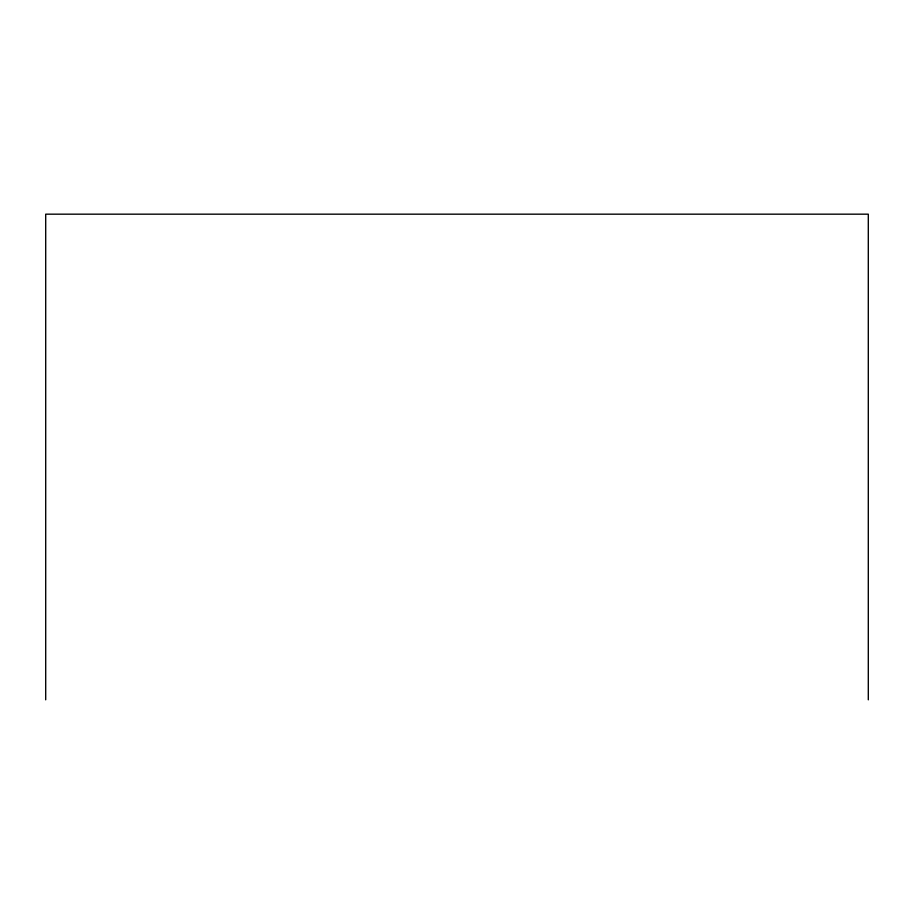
<?xml version="1.0" encoding="UTF-8"?>
<svg xmlns="http://www.w3.org/2000/svg" width="914" height="914" viewBox="0 0 914 914"><rect width="100%" height="100%" fill="white"/><g stroke="black" fill="none" stroke-linecap="round" stroke-linejoin="round"><path stroke-width="1.37" d="M868.3 699.827L868.3 214.173L45.7 214.173L45.7 699.827"/></g></svg>
